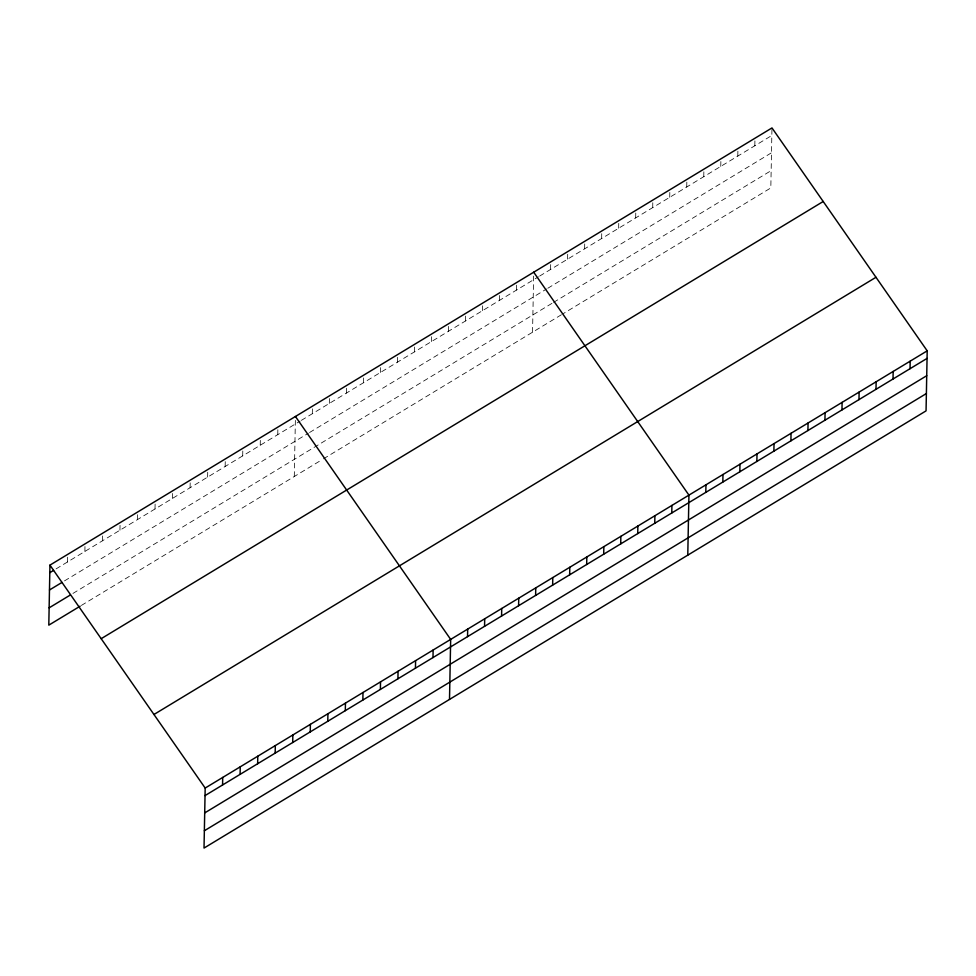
<?xml version="1.0" encoding="UTF-8"?>
<svg xmlns="http://www.w3.org/2000/svg" width="976" height="976" viewBox="0 0 976 976"><rect width="100%" height="100%" fill="white"/><g stroke="black" fill="none" stroke-linecap="round" stroke-linejoin="round"><path stroke-width="0.73" stroke-dasharray="4.88 3.66" d="M67.344 562.066L67.49 554.514M84.875 551.44L85.022 543.9M102.407 540.826L102.553 533.274M119.95 530.212L120.097 522.66M137.482 519.598L137.628 512.046M155.013 508.972L155.16 501.42M172.557 498.358L172.691 490.806M190.088 487.744L190.235 480.192M207.62 477.118L207.766 469.566M225.151 466.504L225.297 458.952M242.695 455.89L242.841 448.338M260.226 445.263L260.372 437.712M277.757 434.649L277.904 427.098M294.288 476.508L295.411 417.996M312.308 413.726L312.454 406.175M329.327 403.417L329.473 395.866M346.358 393.108L346.492 385.569M363.377 382.812L363.511 375.26M380.396 372.503L380.53 364.951M397.415 362.194L397.549 354.654M414.434 351.897L414.568 344.345M431.453 341.588L431.587 334.036M448.472 331.279L448.606 323.727M465.491 320.97L465.625 313.43M482.51 310.673L482.644 303.121M499.529 300.364L499.663 292.812M516.548 290.055L516.682 282.503M532.554 332.218L533.701 272.206M550.586 269.449L550.72 261.897M567.605 259.14L567.739 251.588M584.624 248.831L584.758 241.292M601.643 238.534L601.777 230.983M618.662 228.225L618.796 220.674M635.681 217.916L635.815 210.365M652.7 207.62L652.834 200.068M669.719 197.311L669.865 189.759M686.738 187.002L686.884 179.45M703.757 176.693L703.903 169.153M720.776 166.396L720.922 158.844M737.795 156.087L737.941 148.535M754.814 145.778L754.96 138.226M771.943 129.43L770.82 187.941L562.945 313.821M56.071 568.886L300.157 421.083M301.377 420.351L538.423 276.806M539.643 276.074L771.833 135.469M64.501 580.891L308.331 433.246M309.551 432.514L546.597 288.969M547.817 288.237L771.491 152.793M72.932 593.432L552.343 303.133M553.551 302.389L771.15 170.629M81.362 605.437L322.251 459.574M323.459 458.83L561.725 314.553"/><path stroke-width="1.46" d="M49.947 565.128L205.18 788.059L204.021 848.071L926.053 410.872L927.2 350.848L771.979 127.929L49.947 565.128L48.8 625.152L80.117 606.194M222.565 784.985L222.711 777.433M240.108 774.371L240.242 766.819M257.64 763.757L257.786 756.205M275.171 753.13L275.317 745.579M292.702 742.516L292.849 734.965M310.246 731.902L310.392 724.351M327.777 721.276L327.924 713.724M345.309 710.662L345.455 703.11M362.852 700.048L362.987 692.496M380.384 689.422L380.53 681.87M397.915 678.808L398.062 671.256M415.447 668.194L415.593 660.642M432.99 657.568L433.137 650.028M449.509 699.426L450.668 639.402L295.435 416.484M467.541 636.645L467.687 629.093M484.56 626.348L484.706 618.796M501.579 616.039L501.725 608.487M518.598 605.73L518.744 598.178M535.617 595.421L535.763 587.881M552.636 585.124L552.782 577.572M569.655 574.815L569.801 567.263M586.674 564.506L586.82 556.954M603.693 554.209L603.839 546.658M620.712 543.9L620.858 536.349M637.731 533.591L637.877 526.04M654.75 523.282L654.896 515.743M671.769 512.986L671.915 505.434M687.775 555.149L688.934 495.125L533.701 272.206M705.807 492.368L705.953 484.816M722.826 482.071L722.972 474.519M739.845 471.762L739.991 464.21M756.864 461.453L757.01 453.901M773.883 451.144L774.029 443.604M790.902 440.847L791.048 433.295M807.921 430.538L808.067 422.986M824.94 420.229L825.086 412.677M841.959 409.92L842.105 402.38M858.978 399.623L859.124 392.071M875.997 389.314L876.143 381.762M893.016 379.005L893.162 371.453M910.035 368.708L910.181 361.157M49.813 572.68L53.57 570.411M49.471 589.992L62 582.416M49.129 607.841L70.431 594.945M101.175 638.694L823.195 201.495M153.952 714.493L875.972 277.282M205.18 788.059L927.2 350.848M205.033 795.599L927.054 358.399M204.704 812.923L926.724 375.711M204.362 830.759L926.383 393.548"/></g></svg>
